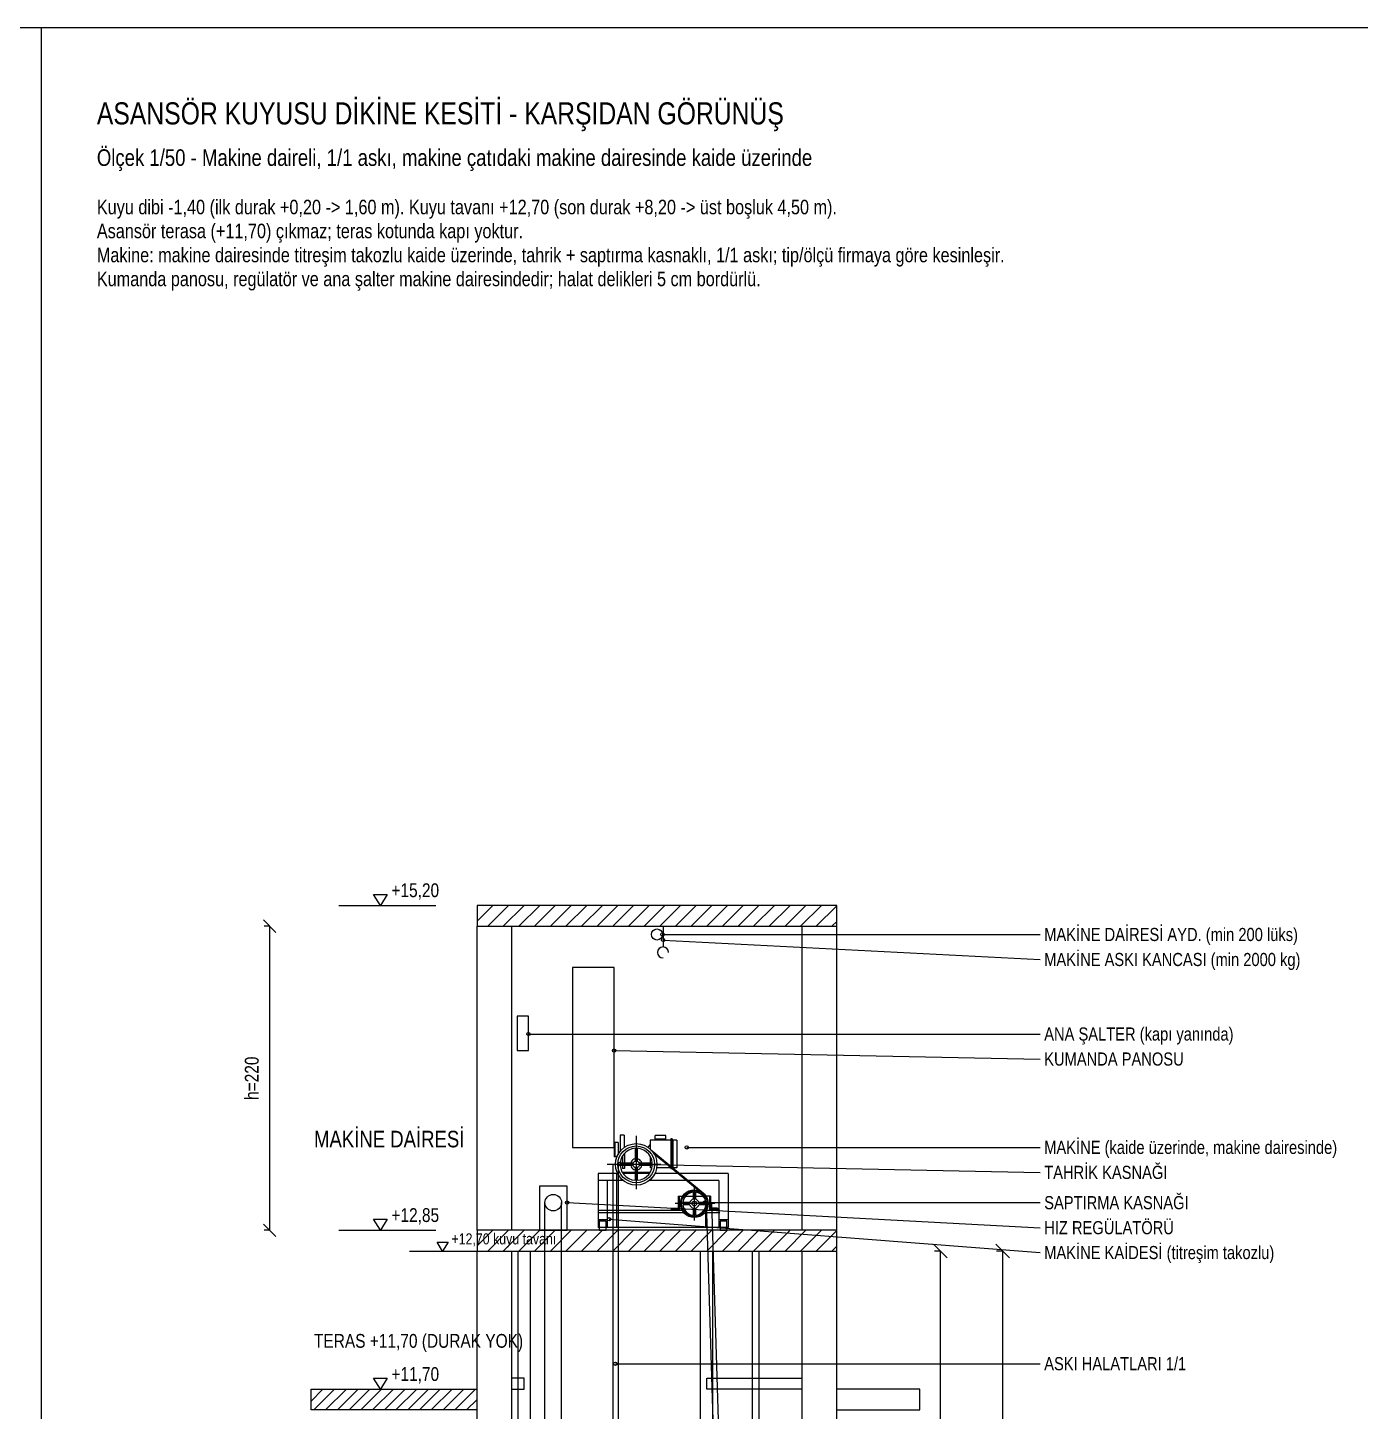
# Model space of a CAD drawing. Header units: centimetres. Extents: x 0 to 12993, y -30 to 2970.
# Drawn here: x 9856 to 10819, y 1969 to 2970 of the extents above; entities that cross this region are included whole.
import ezdxf
from ezdxf.enums import TextEntityAlignment as Align

# ---------------------------------------------------------------- set-up
doc = ezdxf.new("R2010")
doc.units = ezdxf.units.CM
for name, color, linetype in [('SCOTT-BASLIK', 5, 'CONTINUOUS'), ('SCOTT-CERCEVE', 7, 'CONTINUOUS'), ('SCOTT-DUVAR', 7, 'CONTINUOUS'), ('SCOTT-ELEKTRIK', 3, 'CONTINUOUS'), ('SCOTT-HALAT', 6, 'CONTINUOUS'), ('SCOTT-KOT', 2, 'CONTINUOUS'), ('SCOTT-MOTOR', 6, 'CONTINUOUS'), ('SCOTT-OLCU', 3, 'CONTINUOUS'), ('SCOTT-RAY', 1, 'CONTINUOUS'), ('SCOTT-TARAMA', 8, 'CONTINUOUS'), ('SCOTT-UYARI', 1, 'CONTINUOUS'), ('SCOTT-YAZI', 4, 'CONTINUOUS')]:
    doc.layers.add(name, color=color, linetype=linetype)
doc.styles.get("Standard").update_dxf_attribs({"font": 'arial.ttf', "width": 0.8})

msp = doc.modelspace()

# ---------------------------------------------------------------- linework, layer by layer
at = {"layer": 'SCOTT-CERCEVE'}
msp.add_line((9865.8, 0), (9865.8, 2970), dxfattribs=at)
for points in [[(0, 0), (12993.2, 0), (12993.2, 2970), (0, 2970)], [(100, 0), (12968.2, 0), (12968.2, 2970), (100, 2970)]]:
    msp.add_lwpolyline(points, close=True, dxfattribs=at)
at = {"layer": 'SCOTT-DUVAR'}
for p, q in [((10180.8, 2100), (10180.8, 2320)), ((10205.8, 2100), (10205.8, 2320)), ((10415.8, 2100), (10415.8, 2320)), ((10440.8, 2100), (10440.8, 2320)), ((10180.8, 675), (10180.8, 2085)), ((10205.8, 675), (10205.8, 2085)), ((10415.8, 675), (10415.8, 2085)), ((10440.8, 675), (10440.8, 2085))]:
    msp.add_line(p, q, dxfattribs=at)
for points in [[(10180.8, 2320), (10440.8, 2320), (10440.8, 2335), (10180.8, 2335)], [(10180.8, 2085), (10440.8, 2085), (10440.8, 2100), (10180.8, 2100)]]:
    msp.add_lwpolyline(points, close=True, dxfattribs=at)
for points in [[(10180.8, 1970), (10060.8, 1970), (10060.8, 1985), (10180.8, 1985)], [(10440.8, 1970), (10500.8, 1970), (10500.8, 1985), (10440.8, 1985)]]:
    msp.add_lwpolyline(points, dxfattribs=at)
at = {"layer": 'SCOTT-ELEKTRIK'}
for points in [[(10249.8, 2160), (10279.8, 2160), (10279.8, 2290), (10249.8, 2290)], [(10209.8, 2230), (10217.8, 2230), (10217.8, 2255), (10209.8, 2255)]]:
    msp.add_lwpolyline(points, close=True, dxfattribs=at)
at = {"layer": 'SCOTT-HALAT'}
for p, q in [((10278.8, 2148), (10278.8, 1907)), ((10282.8, 2148), (10282.8, 1907)), ((10229.8, 1907), (10229.8, 2120)), ((10241.8, 1907), (10241.8, 2120)), ((10346.3, 2120), (10380.3, 1010)), ((10350.3, 2120), (10384.3, 1010))]:
    msp.add_line(p, q, dxfattribs=at)
at = {"layer": 'SCOTT-KOT'}
for p, q in [((10080.8, 2335), (10150.8, 2335)), ((10080.8, 2100), (10150.8, 2100)), ((10131.8, 2085), (10187.8, 2085)), ((10080.8, 1985), (10150.8, 1985))]:
    msp.add_line(p, q, dxfattribs=at)
for points in [[(10110.8, 2335), (10105.8, 2343), (10115.8, 2343)], [(10110.8, 2100), (10105.8, 2108), (10115.8, 2108)], [(10155.8, 2085), (10151.8, 2091.4), (10159.8, 2091.4)], [(10110.8, 1985), (10105.8, 1993), (10115.8, 1993)]]:
    msp.add_lwpolyline(points, close=True, dxfattribs=at)
at = {"layer": 'SCOTT-MOTOR'}
for p, q in [((10315.2, 2320), (10315.2, 2305)), ((10282.8, 2163.6), (10279.9, 2163.6)), ((10279.9, 2163.6), (10279.9, 2153.2)), ((10280.3, 2163.6), (10280.3, 2153.2)), ((10282.8, 2163.6), (10282.8, 2155.2)), ((10287, 2168.7), (10284.3, 2168.7)), ((10284.3, 2168.7), (10284.3, 2157.3)), ((10287, 2168.7), (10287, 2159.8)), ((10295.8, 2168.4), (10295.8, 2129.8)), ((10320.9, 2165.3), (10305.9, 2165.3)), ((10305.9, 2165.3), (10305.9, 2158.8)), ((10317.2, 2168.5), (10309.6, 2168.5)), ((10309.6, 2166), (10309.6, 2168.5)), ((10317.2, 2166), (10309.6, 2166)), ((10311.7, 2165.3), (10311.7, 2166)), ((10315.1, 2165.3), (10315.1, 2166)), ((10317.2, 2166), (10317.2, 2168.5)), ((10320.9, 2166.1), (10320.9, 2144.4)), ((10321.8, 2166.1), (10320.9, 2166.1)), ((10321.8, 2166.1), (10321.8, 2144.4)), ((10322.6, 2165.3), (10321.8, 2165.3)), ((10322.6, 2145.2), (10322.6, 2165.3)), ((10325.1, 2165.3), (10322.6, 2165.3)), ((10325.1, 2165.3), (10325.1, 2145.2)), ((10281.9, 2153.2), (10279.9, 2153.2)), ((10285.8, 2153.5), (10285.8, 2144.8)), ((10287.4, 2155.8), (10287.4, 2144.8)), ((10295, 2159.3), (10295, 2150)), ((10296.6, 2159.3), (10296.6, 2150)), ((10305.9, 2162), (10304.1, 2160.2)), ((10305.9, 2158.7), (10344.2, 2127)), ((10305.9, 2153.5), (10305.9, 2145.2)), ((10308.4, 2155.8), (10341, 2128.8)), ((10313.6, 2147.7), (10274.9, 2147.7)), ((10293.6, 2148.6), (10284.2, 2148.6)), ((10293.6, 2146.9), (10284.2, 2146.9)), ((10287.4, 2144.8), (10285.8, 2144.8)), ((10295, 2145.5), (10295, 2136.2)), ((10296.6, 2145.5), (10296.6, 2136.2)), ((10307.4, 2148.6), (10298, 2148.6)), ((10307.4, 2146.9), (10298, 2146.9)), ((10307.1, 2145.2), (10305.9, 2145.2)), ((10320.9, 2145.2), (10310.5, 2145.2)), ((10321.8, 2144.4), (10320.9, 2144.4)), ((10325.1, 2145.2), (10321.8, 2145.2)), ((10282.4, 2141), (10268.2, 2141)), ((10268.2, 2141), (10268.2, 2102.1)), ((10286.5, 2136), (10268.2, 2136)), ((10274.9, 2136), (10274.9, 2102.1)), ((10281.6, 2141), (10281.6, 2102.1)), ((10295, 2141.9), (10285.8, 2141.9)), ((10295, 2141), (10286.3, 2141)), ((10305.8, 2141.9), (10296.6, 2141.9)), ((10305.3, 2141), (10296.6, 2141)), ((10355.6, 2136), (10305.1, 2136)), ((10362.3, 2141), (10309.2, 2141)), ((10337.8, 2132.4), (10337.8, 2107)), ((10355.6, 2136), (10355.6, 2102.1)), ((10362.3, 2141), (10362.3, 2102.1)), ((10326.1, 2124.7), (10330.4, 2124.7)), ((10326.1, 2124.7), (10326.1, 2115.9)), ((10326.9, 2124.7), (10326.9, 2114.2)), ((10331.5, 2124.7), (10337, 2124.7)), ((10337, 2127.6), (10337, 2122.5)), ((10337, 2124.7), (10344.2, 2124.7)), ((10338.7, 2127.6), (10338.7, 2122.5)), ((10349.6, 2124.7), (10346.3, 2124.7)), ((10348.7, 2124.7), (10348.7, 2114.2)), ((10349.6, 2124.7), (10349.6, 2115.9)), ((10328.5, 2114.2), (10268.2, 2114.2)), ((10329.8, 2112.6), (10268.2, 2112.6)), ((10321.1, 2115.9), (10326.1, 2115.9)), ((10321.1, 2115.9), (10321.1, 2114.2)), ((10321.1, 2115.1), (10326.9, 2115.1)), ((10352.7, 2119.3), (10324, 2119.3)), ((10334.6, 2120.1), (10329.5, 2120.1)), ((10334.6, 2118.4), (10329.5, 2118.4)), ((10337, 2116), (10337, 2110.9)), ((10338.7, 2116), (10338.7, 2110.9)), ((10346.2, 2120.1), (10341.1, 2120.1)), ((10346.2, 2118.4), (10341.1, 2118.4)), ((10356.2, 2112.6), (10345.3, 2112.6)), ((10346, 2114.4), (10346, 2102)), ((10356.2, 2114.2), (10346.5, 2114.2)), ((10354.6, 2115.1), (10348.7, 2115.1)), ((10354.6, 2115.9), (10349.6, 2115.9)), ((10354.6, 2115.9), (10354.6, 2114.2)), ((10274.9, 2107.5), (10268.2, 2107.5)), ((10362.3, 2102.1), (10268.2, 2102.1)), ((10362.3, 2107.5), (10355.6, 2107.5))]:
    msp.add_line(p, q, dxfattribs=at)
for points in [[(10295, 2159.3), (10292.6, 2158.9), (10290.5, 2158), (10288.5, 2156.7), (10286.8, 2155.1), (10285.5, 2153.1), (10284.6, 2150.9), (10284.2, 2148.6)], [(10307.4, 2148.6), (10307, 2150.9), (10306.1, 2153.1), (10304.8, 2155.1), (10303.1, 2156.7), (10301.2, 2158), (10299, 2158.9), (10296.6, 2159.3)], [(10284.2, 2146.9), (10284.6, 2144.6), (10285.5, 2142.4), (10286.8, 2140.4), (10288.5, 2138.7), (10290.5, 2137.4), (10292.6, 2136.6), (10295, 2136.2)], [(10295, 2151.7), (10294.1, 2151.4), (10293.3, 2150.9), (10292.6, 2150.3), (10292.1, 2149.5), (10291.8, 2148.6)], [(10291.8, 2146.9), (10292.1, 2146), (10292.6, 2145.2), (10293.3, 2144.5), (10294.1, 2144), (10295, 2143.7)], [(10299.8, 2148.6), (10299.5, 2149.5), (10299, 2150.3), (10298.3, 2150.9), (10297.5, 2151.4), (10296.6, 2151.7)], [(10296.6, 2143.7), (10297.5, 2144), (10298.3, 2144.5), (10299, 2145.2), (10299.5, 2146), (10299.8, 2146.9)], [(10296.6, 2136.2), (10299, 2136.6), (10301.2, 2137.4), (10303.1, 2138.7), (10304.8, 2140.4), (10306.1, 2142.4), (10307, 2144.6), (10307.4, 2146.9)], [(10337, 2127.6), (10335.1, 2127.2), (10333.4, 2126.4), (10331.9, 2125.2), (10330.7, 2123.7), (10329.9, 2122), (10329.5, 2120.1)], [(10337, 2122.5), (10336.3, 2122.3), (10335.7, 2121.9), (10335.2, 2121.4), (10334.8, 2120.8), (10334.6, 2120.1)], [(10346.2, 2120.1), (10345.8, 2122), (10344.9, 2123.7), (10343.8, 2125.2), (10342.3, 2126.4), (10340.5, 2127.2), (10338.7, 2127.6)], [(10341.1, 2120.1), (10340.8, 2120.8), (10340.4, 2121.4), (10339.9, 2121.9), (10339.3, 2122.3), (10338.7, 2122.5)], [(10329.5, 2118.4), (10329.9, 2116.6), (10330.7, 2114.8), (10331.9, 2113.3), (10333.4, 2112.2), (10335.1, 2111.3), (10337, 2110.9)], [(10334.6, 2118.4), (10334.8, 2117.8), (10335.2, 2117.2), (10335.7, 2116.7), (10336.3, 2116.3), (10337, 2116)], [(10338.7, 2110.9), (10340.5, 2111.3), (10342.3, 2112.2), (10343.8, 2113.3), (10344.9, 2114.8), (10345.8, 2116.6), (10346.2, 2118.4)], [(10338.7, 2116), (10339.3, 2116.3), (10339.9, 2116.7), (10340.4, 2117.2), (10340.8, 2117.8), (10341.1, 2118.4)], [(10274, 2106.7), (10269, 2106.7), (10269, 2100), (10274, 2100), (10274, 2106.7)], [(10361.4, 2106.7), (10356.4, 2106.7), (10356.4, 2100), (10361.4, 2100), (10361.4, 2106.7)]]:
    msp.add_lwpolyline(points, dxfattribs=at)
msp.add_lwpolyline([(10225.8, 2100), (10245.8, 2100), (10245.8, 2132), (10225.8, 2132)], close=True, dxfattribs=at)
for centre, radius in [((10310.8, 2314), 4), ((10295.8, 2147.7), 15), ((10295.8, 2147.7), 13.3), ((10295.8, 2147.7), 2.39), ((10235.8, 2120), 6), ((10337.8, 2119.3), 10), ((10337.8, 2119.3), 9.21), ((10337.8, 2119.3), 1.67)]:
    msp.add_circle(centre, radius, dxfattribs=at)
msp.add_arc((10315.2, 2301), 4, 0, 270, dxfattribs=at)
at = {"layer": 'SCOTT-OLCU'}
for p, q in [((10035.3, 2315.5), (10026.3, 2324.5)), ((10030.8, 2320), (10026.8, 2320)), ((10030.8, 2100), (10030.8, 2320)), ((10035.3, 2095.5), (10026.3, 2104.5)), ((10030.8, 2100), (10026.8, 2100)), ((10520.7, 2080.1), (10510.8, 2089.9)), ((10515.8, 2085), (10511.4, 2085)), ((10515.8, 1635), (10515.8, 2085)), ((10565.7, 2080.1), (10555.8, 2089.9)), ((10560.8, 2085), (10556.4, 2085)), ((10560.8, 675), (10560.8, 2085))]:
    msp.add_line(p, q, dxfattribs=at)
at = {"layer": 'SCOTT-RAY'}
for p, q in [((10210.4, 675), (10210.4, 2085)), ((10219.3, 675), (10219.3, 2085)), ((10342.3, 675), (10342.3, 2085)), ((10351.2, 675), (10351.2, 2085)), ((10379.8, 1010), (10379.8, 2085)), ((10384.8, 1010), (10384.8, 2085))]:
    msp.add_line(p, q, dxfattribs=at)
for points in [[(10205.8, 1985), (10214.8, 1985), (10214.8, 1993), (10205.8, 1993)], [(10415.8, 1985), (10346.8, 1985), (10346.8, 1993), (10415.8, 1993)]]:
    msp.add_lwpolyline(points, dxfattribs=at)
at = {"layer": 'SCOTT-TARAMA'}
for p, q in [((10180.8, 2323.7), (10192.1, 2335)), ((10188.4, 2320), (10203.4, 2335)), ((10199.7, 2320), (10214.7, 2335)), ((10211, 2320), (10226, 2335)), ((10222.3, 2320), (10237.3, 2335)), ((10233.7, 2320), (10248.7, 2335)), ((10245, 2320), (10260, 2335)), ((10256.3, 2320), (10271.3, 2335)), ((10267.6, 2320), (10282.6, 2335)), ((10278.9, 2320), (10293.9, 2335)), ((10290.2, 2320), (10305.2, 2335)), ((10301.5, 2320), (10316.5, 2335)), ((10312.9, 2320), (10327.9, 2335)), ((10324.2, 2320), (10339.2, 2335)), ((10335.5, 2320), (10350.5, 2335)), ((10346.8, 2320), (10361.8, 2335)), ((10358.1, 2320), (10373.1, 2335)), ((10369.4, 2320), (10384.4, 2335)), ((10380.7, 2320), (10395.7, 2335)), ((10392, 2320), (10407, 2335)), ((10403.4, 2320), (10418.4, 2335)), ((10414.7, 2320), (10429.7, 2335)), ((10426, 2320), (10440.8, 2334.8)), ((10437.3, 2320), (10440.8, 2323.5)), ((10180.8, 2088.7), (10192.1, 2100)), ((10188.4, 2085), (10203.4, 2100)), ((10199.7, 2085), (10214.7, 2100)), ((10211, 2085), (10226, 2100)), ((10222.3, 2085), (10237.3, 2100)), ((10233.7, 2085), (10248.7, 2100)), ((10245, 2085), (10260, 2100)), ((10256.3, 2085), (10271.3, 2100)), ((10267.6, 2085), (10282.6, 2100)), ((10278.9, 2085), (10293.9, 2100)), ((10290.2, 2085), (10305.2, 2100)), ((10301.5, 2085), (10316.5, 2100)), ((10312.9, 2085), (10327.9, 2100)), ((10324.2, 2085), (10339.2, 2100)), ((10335.5, 2085), (10350.5, 2100)), ((10346.8, 2085), (10361.8, 2100)), ((10358.1, 2085), (10373.1, 2100)), ((10369.4, 2085), (10384.4, 2100)), ((10380.7, 2085), (10395.7, 2100)), ((10392, 2085), (10407, 2100)), ((10403.4, 2085), (10418.4, 2100)), ((10414.7, 2085), (10429.7, 2100)), ((10426, 2085), (10440.8, 2099.8)), ((10437.3, 2085), (10440.8, 2088.5)), ((10060.8, 1976.5), (10069.3, 1985)), ((10062.7, 1970), (10077.7, 1985)), ((10071.2, 1970), (10086.2, 1985)), ((10079.7, 1970), (10094.7, 1985)), ((10088.2, 1970), (10103.2, 1985)), ((10096.7, 1970), (10111.7, 1985)), ((10105.2, 1970), (10120.2, 1985)), ((10113.7, 1970), (10128.7, 1985)), ((10122.1, 1970), (10137.1, 1985)), ((10130.6, 1970), (10145.6, 1985)), ((10139.1, 1970), (10154.1, 1985)), ((10147.6, 1970), (10162.6, 1985)), ((10156.1, 1970), (10171.1, 1985)), ((10164.6, 1970), (10179.6, 1985)), ((10173.1, 1970), (10180.8, 1977.7))]:
    msp.add_line(p, q, dxfattribs=at)
at = {"layer": 'SCOTT-YAZI'}
for p, q in [((10314.8, 2314), (10587.8, 2314)), ((10315.2, 2310), (10587.8, 2295.9)), ((10217.8, 2242), (10587.8, 2242)), ((10279.8, 2230), (10587.8, 2223.9)), ((10332.3, 2160), (10587.8, 2160)), ((10283.8, 2148), (10587.8, 2141.9)), ((10245.8, 2120), (10587.8, 2101.9)), ((10345.3, 2120), (10587.8, 2120)), ((10276.2, 2108), (10587.8, 2083.9)), ((10280.8, 2003.5), (10587.8, 2003.5))]:
    msp.add_line(p, q, dxfattribs=at)
for centre in [(10314.8, 2314), (10315.2, 2310), (10217.8, 2242), (10279.8, 2230), (10332.3, 2160), (10283.8, 2148), (10245.8, 2120), (10345.3, 2120), (10276.2, 2108), (10280.8, 2003.5)]:
    msp.add_circle(centre, 1.2, dxfattribs=at)

# ---------------------------------------------------------------- texts
at = {"layer": 'SCOTT-BASLIK', "width": 0.8}
for s, height, p in [('ASANSÖR KUYUSU DİKİNE KESİTİ - KARŞIDAN GÖRÜNÜŞ', 16, (9905.8, 2900)), ('Ölçek 1/50 - Makine daireli, 1/1 askı, makine çatıdaki makine dairesinde kaide üzerinde', 12, (9905.8, 2870)), ('MAKİNE DAİRESİ', 12, (10062.8, 2160))]:
    msp.add_text(s, height=height, dxfattribs=at).set_placement(p)
at = {"layer": 'SCOTT-KOT', "width": 0.8}
for s, height, p in [('+15,20', 10, (10118.8, 2338)), ('+12,85', 10, (10118.8, 2103)), ('+12,70 kuyu tavanı', 8, (10162.2, 2087.4)), ('+11,70', 10, (10118.8, 1988))]:
    msp.add_text(s, height=height, dxfattribs=at).set_placement(p, align=Align.BOTTOM_LEFT)
at = {"layer": 'SCOTT-OLCU', "width": 0.8}
msp.add_text('h=220', height=10, rotation=90, dxfattribs=at).set_placement((10025.8, 2210), align=Align.BOTTOM_CENTER)
at = {"layer": 'SCOTT-UYARI', "width": 0.8}
msp.add_text('TERAS +11,70 (DURAK YOK)', height=10, dxfattribs=at).set_placement((10062.8, 2015))
at = {"layer": 'SCOTT-YAZI', "width": 0.8}
for s, p in [('Kuyu dibi -1,40 (ilk durak +0,20 -> 1,60 m). Kuyu tavanı +12,70 (son durak +8,20 -> üst boşluk 4,50 m).', (9905.8, 2835)), ('Asansör terasa (+11,70) çıkmaz; teras kotunda kapı yoktur.', (9905.8, 2817.7)), ('Makine: makine dairesinde titreşim takozlu kaide üzerinde, tahrik + saptırma kasnaklı, 1/1 askı; tip/ölçü firmaya göre kesinleşir.', (9905.8, 2800.3)), ('Kumanda panosu, regülatör ve ana şalter makine dairesindedir; halat delikleri 5 cm bordürlü.', (9905.8, 2783))]:
    msp.add_text(s, height=10.5, dxfattribs=at).set_placement(p)
for s, p in [('MAKİNE DAİRESİ AYD. (min 200 lüks)', (10590.8, 2314)), ('MAKİNE ASKI KANCASI (min 2000 kg)', (10590.8, 2295.9)), ('ANA ŞALTER (kapı yanında)', (10590.8, 2242)), ('KUMANDA PANOSU', (10590.8, 2223.9)), ('MAKİNE (kaide üzerinde, makine dairesinde)', (10590.8, 2160)), ('TAHRİK KASNAĞI', (10590.8, 2141.9)), ('SAPTIRMA KASNAĞI', (10590.8, 2120)), ('HIZ REGÜLATÖRÜ', (10590.8, 2101.9)), ('MAKİNE KAİDESİ (titreşim takozlu)', (10590.8, 2083.9)), ('ASKI HALATLARI 1/1', (10590.8, 2003.5))]:
    msp.add_text(s, height=9.5, dxfattribs=at).set_placement(p, align=Align.MIDDLE_LEFT)

doc.saveas('drawing.dxf')
